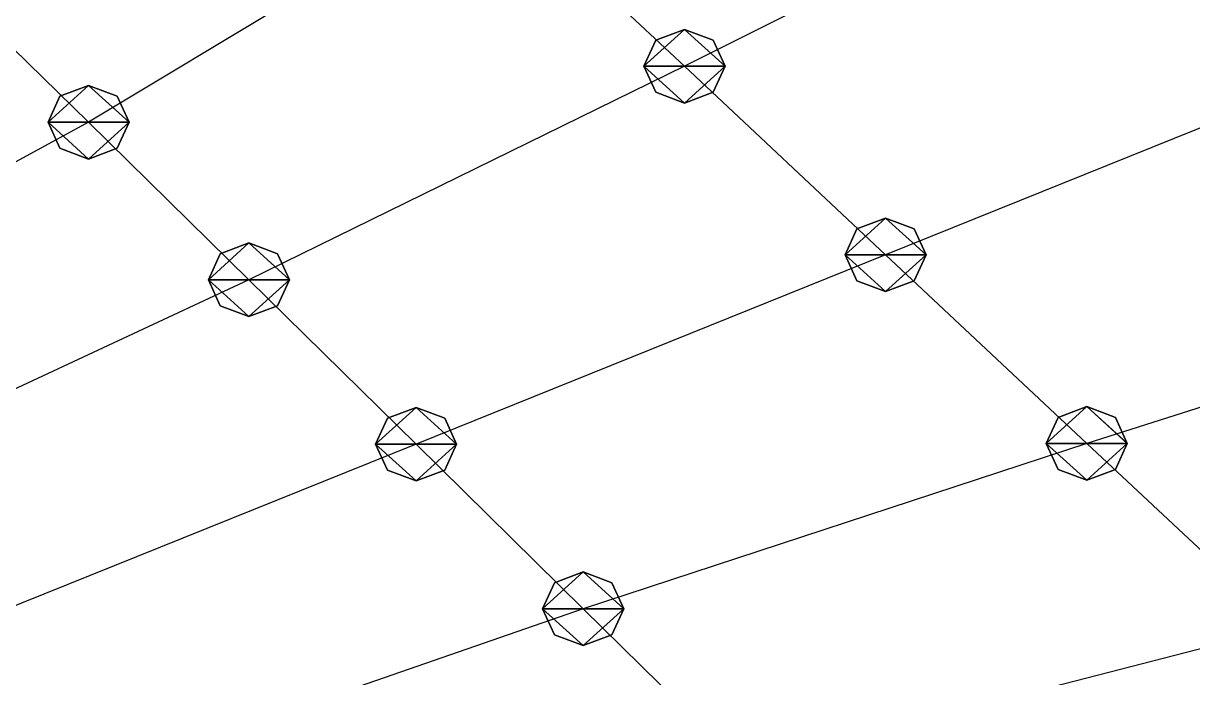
# Model space of a CAD drawing. Header units: metres. Extents: x -75 to 75, y -50 to 48.
# Drawn here: x 11.88 to 40.71, y 5.61 to 21.74 of the extents above; entities that cross this region are included whole.
import ezdxf

# ---------------------------------------------------------------- set-up
doc = ezdxf.new("R2010")
doc.units = ezdxf.units.M

msp = doc.modelspace()

# ---------------------------------------------------------------- linework, layer by layer
for p, q in [((38.818157, 26.048439, -191.13148), (28.184086, 20.682892, -194.63266)), ((23.32803, 25.224945, -195.6184), (13.492779, 19.30368, -198.75717)), ((28.184086, 20.682892, -194.63266), (23.32803, 25.224945, -195.6184)), ((13.492779, 19.30368, -198.75717), (9.911377, 22.799095, -199.3316)), ((28.184086, 21.589205, -195.05527), (27.476978, 21.323751, -194.93149)), ((28.184086, 21.589205, -195.05527), (27.476978, 21.323751, -194.93149)), ((28.184086, 21.589205, -195.05527), (27.476978, 21.323751, -194.93149)), ((28.184086, 21.589205, -195.05527), (27.476978, 21.323751, -194.93149)), ((28.891193, 21.323751, -194.93149), (28.184086, 21.589205, -195.05527)), ((28.891193, 21.323751, -194.93149), (28.184086, 21.589205, -195.05527)), ((28.891193, 21.323751, -194.93149), (28.184086, 21.589205, -195.05527)), ((28.891193, 21.323751, -194.93149), (28.184086, 21.589205, -195.05527)), ((27.476978, 21.323751, -194.93149), (27.184086, 20.682892, -194.63266)), ((27.476978, 21.323751, -194.93149), (27.184086, 20.682892, -194.63266)), ((27.476978, 21.323751, -194.93149), (27.184086, 20.682892, -194.63266)), ((27.476978, 21.323751, -194.93149), (27.184086, 20.682892, -194.63266)), ((29.184086, 20.682892, -194.63266), (28.891193, 21.323751, -194.93149)), ((29.184086, 20.682892, -194.63266), (28.891193, 21.323751, -194.93149)), ((29.184086, 20.682892, -194.63266), (28.891193, 21.323751, -194.93149)), ((29.184086, 20.682892, -194.63266), (28.891193, 21.323751, -194.93149)), ((28.184086, 20.682892, -194.63266), (17.446274, 15.423332, -198.14563)), ((27.184086, 20.682892, -194.63266), (27.476978, 20.042032, -194.33383)), ((27.184086, 20.682892, -194.63266), (27.476978, 20.042032, -194.33383)), ((27.184086, 20.682892, -194.63266), (27.476978, 20.042032, -194.33383)), ((27.184086, 20.682892, -194.63266), (27.476978, 20.042032, -194.33383)), ((33.143726, 16.035057, -193.63509), (28.184086, 20.682892, -194.63266)), ((28.891193, 20.042032, -194.33383), (29.184086, 20.682892, -194.63266)), ((28.891193, 20.042032, -194.33383), (29.184086, 20.682892, -194.63266)), ((28.891193, 20.042032, -194.33383), (29.184086, 20.682892, -194.63266)), ((28.891193, 20.042032, -194.33383), (29.184086, 20.682892, -194.63266)), ((44.721386, 20.702202, -189.74954), (33.143726, 16.035057, -193.63509)), ((13.492779, 20.209993, -199.17978), (12.785672, 19.94454, -199.056)), ((13.492779, 20.209993, -199.17978), (12.785672, 19.94454, -199.056)), ((13.492779, 20.209993, -199.17978), (12.785672, 19.94454, -199.056)), ((13.492779, 20.209993, -199.17978), (12.785672, 19.94454, -199.056)), ((14.199885, 19.94454, -199.056), (13.492779, 20.209993, -199.17978)), ((14.199885, 19.94454, -199.056), (13.492779, 20.209993, -199.17978)), ((14.199885, 19.94454, -199.056), (13.492779, 20.209993, -199.17978)), ((14.199885, 19.94454, -199.056), (13.492779, 20.209993, -199.17978)), ((12.785672, 19.94454, -199.056), (12.492779, 19.30368, -198.75717)), ((12.785672, 19.94454, -199.056), (12.492779, 19.30368, -198.75717)), ((12.785672, 19.94454, -199.056), (12.492779, 19.30368, -198.75717)), ((12.785672, 19.94454, -199.056), (12.492779, 19.30368, -198.75717)), ((14.492779, 19.30368, -198.75717), (14.199885, 19.94454, -199.056)), ((14.492779, 19.30368, -198.75717), (14.199885, 19.94454, -199.056)), ((14.492779, 19.30368, -198.75717), (14.199885, 19.94454, -199.056)), ((14.492779, 19.30368, -198.75717), (14.199885, 19.94454, -199.056)), ((27.476978, 20.042032, -194.33383), (28.184086, 19.776579, -194.21005)), ((27.476978, 20.042032, -194.33383), (28.184086, 19.776579, -194.21005)), ((27.476978, 20.042032, -194.33383), (28.184086, 19.776579, -194.21005)), ((27.476978, 20.042032, -194.33383), (28.184086, 19.776579, -194.21005)), ((28.184086, 19.776579, -194.21005), (28.891193, 20.042032, -194.33383)), ((28.184086, 19.776579, -194.21005), (28.891193, 20.042032, -194.33383)), ((28.184086, 19.776579, -194.21005), (28.891193, 20.042032, -194.33383)), ((28.184086, 19.776579, -194.21005), (28.891193, 20.042032, -194.33383)), ((13.492779, 19.30368, -198.75717), (3.285305, 13.767529, -201.9328)), ((12.492779, 19.30368, -198.75717), (12.785672, 18.66282, -198.45834)), ((12.492779, 19.30368, -198.75717), (12.785672, 18.66282, -198.45834)), ((12.492779, 19.30368, -198.75717), (12.785672, 18.66282, -198.45834)), ((12.492779, 19.30368, -198.75717), (12.785672, 18.66282, -198.45834)), ((17.446274, 15.423332, -198.14563), (13.492779, 19.30368, -198.75717)), ((14.199885, 18.66282, -198.45834), (14.492779, 19.30368, -198.75717)), ((14.199885, 18.66282, -198.45834), (14.492779, 19.30368, -198.75717)), ((14.199885, 18.66282, -198.45834), (14.492779, 19.30368, -198.75717)), ((14.199885, 18.66282, -198.45834), (14.492779, 19.30368, -198.75717)), ((12.785672, 18.66282, -198.45834), (13.492779, 18.397367, -198.33456)), ((12.785672, 18.66282, -198.45834), (13.492779, 18.397367, -198.33456)), ((12.785672, 18.66282, -198.45834), (13.492779, 18.397367, -198.33456)), ((12.785672, 18.66282, -198.45834), (13.492779, 18.397367, -198.33456)), ((13.492779, 18.397367, -198.33456), (14.199885, 18.66282, -198.45834)), ((13.492779, 18.397367, -198.33456), (14.199885, 18.66282, -198.45834)), ((13.492779, 18.397367, -198.33456), (14.199885, 18.66282, -198.45834)), ((13.492779, 18.397367, -198.33456), (14.199885, 18.66282, -198.45834)), ((33.143726, 16.94137, -194.0577), (32.43662, 16.675917, -193.93391)), ((33.143726, 16.94137, -194.0577), (32.43662, 16.675917, -193.93391)), ((33.143726, 16.94137, -194.0577), (32.43662, 16.675917, -193.93391)), ((33.143726, 16.94137, -194.0577), (32.43662, 16.675917, -193.93391)), ((33.850834, 16.675917, -193.93391), (33.143726, 16.94137, -194.0577)), ((33.850834, 16.675917, -193.93391), (33.143726, 16.94137, -194.0577)), ((33.850834, 16.675917, -193.93391), (33.143726, 16.94137, -194.0577)), ((33.850834, 16.675917, -193.93391), (33.143726, 16.94137, -194.0577)), ((32.43662, 16.675917, -193.93391), (32.143726, 16.035057, -193.63509)), ((32.43662, 16.675917, -193.93391), (32.143726, 16.035057, -193.63509)), ((32.43662, 16.675917, -193.93391), (32.143726, 16.035057, -193.63509)), ((32.43662, 16.675917, -193.93391), (32.143726, 16.035057, -193.63509)), ((34.143726, 16.035057, -193.63509), (33.850834, 16.675917, -193.93391)), ((34.143726, 16.035057, -193.63509), (33.850834, 16.675917, -193.93391)), ((34.143726, 16.035057, -193.63509), (33.850834, 16.675917, -193.93391)), ((34.143726, 16.035057, -193.63509), (33.850834, 16.675917, -193.93391)), ((17.446274, 16.329645, -198.56824), (16.739166, 16.064192, -198.44446)), ((17.446274, 16.329645, -198.56824), (16.739166, 16.064192, -198.44446)), ((17.446274, 16.329645, -198.56824), (16.739166, 16.064192, -198.44446)), ((17.446274, 16.329645, -198.56824), (16.739166, 16.064192, -198.44446)), ((18.153381, 16.064192, -198.44446), (17.446274, 16.329645, -198.56824)), ((18.153381, 16.064192, -198.44446), (17.446274, 16.329645, -198.56824)), ((18.153381, 16.064192, -198.44446), (17.446274, 16.329645, -198.56824)), ((18.153381, 16.064192, -198.44446), (17.446274, 16.329645, -198.56824)), ((16.739166, 16.064192, -198.44446), (16.446274, 15.423332, -198.14563)), ((16.739166, 16.064192, -198.44446), (16.446274, 15.423332, -198.14563)), ((16.739166, 16.064192, -198.44446), (16.446274, 15.423332, -198.14563)), ((16.739166, 16.064192, -198.44446), (16.446274, 15.423332, -198.14563)), ((18.446274, 15.423332, -198.14563), (18.153381, 16.064192, -198.44446)), ((18.446274, 15.423332, -198.14563), (18.153381, 16.064192, -198.44446)), ((18.446274, 15.423332, -198.14563), (18.153381, 16.064192, -198.44446)), ((18.446274, 15.423332, -198.14563), (18.153381, 16.064192, -198.44446)), ((33.143726, 16.035057, -193.63509), (21.565945, 11.368156, -197.52057)), ((32.143726, 16.035057, -193.63509), (32.43662, 15.394197, -193.33626)), ((32.143726, 16.035057, -193.63509), (32.43662, 15.394197, -193.33626)), ((32.143726, 16.035057, -193.63509), (32.43662, 15.394197, -193.33626)), ((32.143726, 16.035057, -193.63509), (32.43662, 15.394197, -193.33626)), ((38.103367, 11.387226, -192.63748), (33.143726, 16.035057, -193.63509)), ((33.850834, 15.394197, -193.33626), (34.143726, 16.035057, -193.63509)), ((33.850834, 15.394197, -193.33626), (34.143726, 16.035057, -193.63509)), ((33.850834, 15.394197, -193.33626), (34.143726, 16.035057, -193.63509)), ((33.850834, 15.394197, -193.33626), (34.143726, 16.035057, -193.63509)), ((17.446274, 15.423332, -198.14563), (6.5421333, 10.338825, -201.67181)), ((16.446274, 15.423332, -198.14563), (16.739166, 14.782473, -197.8468)), ((16.446274, 15.423332, -198.14563), (16.739166, 14.782473, -197.8468)), ((16.446274, 15.423332, -198.14563), (16.739166, 14.782473, -197.8468)), ((16.446274, 15.423332, -198.14563), (16.739166, 14.782473, -197.8468)), ((21.565945, 11.368156, -197.52057), (17.446274, 15.423332, -198.14563)), ((18.153381, 14.782473, -197.8468), (18.446274, 15.423332, -198.14563)), ((18.153381, 14.782473, -197.8468), (18.446274, 15.423332, -198.14563)), ((18.153381, 14.782473, -197.8468), (18.446274, 15.423332, -198.14563)), ((18.153381, 14.782473, -197.8468), (18.446274, 15.423332, -198.14563)), ((32.43662, 15.394197, -193.33626), (33.143726, 15.128744, -193.21248)), ((32.43662, 15.394197, -193.33626), (33.143726, 15.128744, -193.21248)), ((32.43662, 15.394197, -193.33626), (33.143726, 15.128744, -193.21248)), ((32.43662, 15.394197, -193.33626), (33.143726, 15.128744, -193.21248)), ((33.143726, 15.128744, -193.21248), (33.850834, 15.394197, -193.33626)), ((33.143726, 15.128744, -193.21248), (33.850834, 15.394197, -193.33626)), ((33.143726, 15.128744, -193.21248), (33.850834, 15.394197, -193.33626)), ((33.143726, 15.128744, -193.21248), (33.850834, 15.394197, -193.33626)), ((50.624607, 15.355965, -188.36761), (38.103367, 11.387226, -192.63748)), ((16.739166, 14.782473, -197.8468), (17.446274, 14.517019, -197.72302)), ((16.739166, 14.782473, -197.8468), (17.446274, 14.517019, -197.72302)), ((16.739166, 14.782473, -197.8468), (17.446274, 14.517019, -197.72302)), ((16.739166, 14.782473, -197.8468), (17.446274, 14.517019, -197.72302)), ((17.446274, 14.517019, -197.72302), (18.153381, 14.782473, -197.8468)), ((17.446274, 14.517019, -197.72302), (18.153381, 14.782473, -197.8468)), ((17.446274, 14.517019, -197.72302), (18.153381, 14.782473, -197.8468)), ((17.446274, 14.517019, -197.72302), (18.153381, 14.782473, -197.8468)), ((21.565945, 12.274469, -197.94318), (20.858837, 12.009016, -197.8194)), ((21.565945, 12.274469, -197.94318), (20.858837, 12.009016, -197.8194)), ((21.565945, 12.274469, -197.94318), (20.858837, 12.009016, -197.8194)), ((21.565945, 12.274469, -197.94318), (20.858837, 12.009016, -197.8194)), ((22.273052, 12.009016, -197.8194), (21.565945, 12.274469, -197.94318)), ((22.273052, 12.009016, -197.8194), (21.565945, 12.274469, -197.94318)), ((22.273052, 12.009016, -197.8194), (21.565945, 12.274469, -197.94318)), ((22.273052, 12.009016, -197.8194), (21.565945, 12.274469, -197.94318)), ((38.103367, 12.293539, -193.06009), (37.39626, 12.028086, -192.93631)), ((38.103367, 12.293539, -193.06009), (37.39626, 12.028086, -192.93631)), ((38.103367, 12.293539, -193.06009), (37.39626, 12.028086, -192.93631)), ((38.103367, 12.293539, -193.06009), (37.39626, 12.028086, -192.93631)), ((38.810474, 12.028086, -192.93631), (38.103367, 12.293539, -193.06009)), ((38.810474, 12.028086, -192.93631), (38.103367, 12.293539, -193.06009)), ((38.810474, 12.028086, -192.93631), (38.103367, 12.293539, -193.06009)), ((38.810474, 12.028086, -192.93631), (38.103367, 12.293539, -193.06009)), ((20.858837, 12.009016, -197.8194), (20.565945, 11.368156, -197.52057)), ((20.858837, 12.009016, -197.8194), (20.565945, 11.368156, -197.52057)), ((20.858837, 12.009016, -197.8194), (20.565945, 11.368156, -197.52057)), ((20.858837, 12.009016, -197.8194), (20.565945, 11.368156, -197.52057)), ((22.565945, 11.368156, -197.52057), (22.273052, 12.009016, -197.8194)), ((22.565945, 11.368156, -197.52057), (22.273052, 12.009016, -197.8194)), ((22.565945, 11.368156, -197.52057), (22.273052, 12.009016, -197.8194)), ((22.565945, 11.368156, -197.52057), (22.273052, 12.009016, -197.8194)), ((37.39626, 12.028086, -192.93631), (37.103367, 11.387226, -192.63748)), ((37.39626, 12.028086, -192.93631), (37.103367, 11.387226, -192.63748)), ((37.39626, 12.028086, -192.93631), (37.103367, 11.387226, -192.63748)), ((37.39626, 12.028086, -192.93631), (37.103367, 11.387226, -192.63748)), ((39.103367, 11.387226, -192.63748), (38.810474, 12.028086, -192.93631)), ((39.103367, 11.387226, -192.63748), (38.810474, 12.028086, -192.93631)), ((39.103367, 11.387226, -192.63748), (38.810474, 12.028086, -192.93631)), ((39.103367, 11.387226, -192.63748), (38.810474, 12.028086, -192.93631)), ((21.565945, 11.368156, -197.52057), (9.987995, 6.701477, -201.40582)), ((20.565945, 11.368156, -197.52057), (20.858837, 10.727297, -197.22174)), ((20.565945, 11.368156, -197.52057), (20.858837, 10.727297, -197.22174)), ((20.565945, 11.368156, -197.52057), (20.858837, 10.727297, -197.22174)), ((20.565945, 11.368156, -197.52057), (20.858837, 10.727297, -197.22174)), ((25.685604, 7.312996, -196.89554), (21.565945, 11.368156, -197.52057)), ((22.273052, 10.727297, -197.22174), (22.565945, 11.368156, -197.52057)), ((22.273052, 10.727297, -197.22174), (22.565945, 11.368156, -197.52057)), ((22.273052, 10.727297, -197.22174), (22.565945, 11.368156, -197.52057)), ((22.273052, 10.727297, -197.22174), (22.565945, 11.368156, -197.52057)), ((38.103367, 11.387226, -192.63748), (25.685604, 7.312996, -196.89554)), ((37.103367, 11.387226, -192.63748), (37.39626, 10.7463665, -192.33865)), ((37.103367, 11.387226, -192.63748), (37.39626, 10.7463665, -192.33865)), ((37.103367, 11.387226, -192.63748), (37.39626, 10.7463665, -192.33865)), ((37.103367, 11.387226, -192.63748), (37.39626, 10.7463665, -192.33865)), ((42.959377, 6.8451576, -191.65167), (38.103367, 11.387226, -192.63748)), ((38.810474, 10.7463665, -192.33865), (39.103367, 11.387226, -192.63748)), ((38.810474, 10.7463665, -192.33865), (39.103367, 11.387226, -192.63748)), ((38.810474, 10.7463665, -192.33865), (39.103367, 11.387226, -192.63748)), ((38.810474, 10.7463665, -192.33865), (39.103367, 11.387226, -192.63748)), ((20.858837, 10.727297, -197.22174), (21.565945, 10.4618435, -197.09796)), ((20.858837, 10.727297, -197.22174), (21.565945, 10.4618435, -197.09796)), ((20.858837, 10.727297, -197.22174), (21.565945, 10.4618435, -197.09796)), ((20.858837, 10.727297, -197.22174), (21.565945, 10.4618435, -197.09796)), ((21.565945, 10.4618435, -197.09796), (22.273052, 10.727297, -197.22174)), ((21.565945, 10.4618435, -197.09796), (22.273052, 10.727297, -197.22174)), ((21.565945, 10.4618435, -197.09796), (22.273052, 10.727297, -197.22174)), ((21.565945, 10.4618435, -197.09796), (22.273052, 10.727297, -197.22174)), ((37.39626, 10.7463665, -192.33865), (38.103367, 10.480913, -192.21487)), ((37.39626, 10.7463665, -192.33865), (38.103367, 10.480913, -192.21487)), ((37.39626, 10.7463665, -192.33865), (38.103367, 10.480913, -192.21487)), ((37.39626, 10.7463665, -192.33865), (38.103367, 10.480913, -192.21487)), ((38.103367, 10.480913, -192.21487), (38.810474, 10.7463665, -192.33865)), ((38.103367, 10.480913, -192.21487), (38.810474, 10.7463665, -192.33865)), ((38.103367, 10.480913, -192.21487), (38.810474, 10.7463665, -192.33865)), ((38.103367, 10.480913, -192.21487), (38.810474, 10.7463665, -192.33865)), ((25.685604, 8.219309, -197.31815), (24.978497, 7.9538555, -197.19437)), ((25.685604, 8.219309, -197.31815), (24.978497, 7.9538555, -197.19437)), ((25.685604, 8.219309, -197.31815), (24.978497, 7.9538555, -197.19437)), ((25.685604, 8.219309, -197.31815), (24.978497, 7.9538555, -197.19437)), ((26.392712, 7.9538555, -197.19437), (25.685604, 8.219309, -197.31815)), ((26.392712, 7.9538555, -197.19437), (25.685604, 8.219309, -197.31815)), ((26.392712, 7.9538555, -197.19437), (25.685604, 8.219309, -197.31815)), ((26.392712, 7.9538555, -197.19437), (25.685604, 8.219309, -197.31815)), ((24.978497, 7.9538555, -197.19437), (24.685604, 7.312996, -196.89554)), ((24.978497, 7.9538555, -197.19437), (24.685604, 7.312996, -196.89554)), ((24.978497, 7.9538555, -197.19437), (24.685604, 7.312996, -196.89554)), ((24.978497, 7.9538555, -197.19437), (24.685604, 7.312996, -196.89554)), ((26.685604, 7.312996, -196.89554), (26.392712, 7.9538555, -197.19437)), ((26.685604, 7.312996, -196.89554), (26.392712, 7.9538555, -197.19437)), ((26.685604, 7.312996, -196.89554), (26.392712, 7.9538555, -197.19437)), ((26.685604, 7.312996, -196.89554), (26.392712, 7.9538555, -197.19437)), ((25.685604, 7.312996, -196.89554), (13.4338875, 3.0641632, -201.13991)), ((24.685604, 7.312996, -196.89554), (24.978497, 6.6721363, -196.59671)), ((24.685604, 7.312996, -196.89554), (24.978497, 6.6721363, -196.59671)), ((24.685604, 7.312996, -196.89554), (24.978497, 6.6721363, -196.59671)), ((24.685604, 7.312996, -196.89554), (24.978497, 6.6721363, -196.59671)), ((29.639103, 3.4326744, -196.28397), (25.685604, 7.312996, -196.89554)), ((26.392712, 6.6721363, -196.59671), (26.685604, 7.312996, -196.89554)), ((26.392712, 6.6721363, -196.59671), (26.685604, 7.312996, -196.89554)), ((26.392712, 6.6721363, -196.59671), (26.685604, 7.312996, -196.89554)), ((26.392712, 6.6721363, -196.59671), (26.685604, 7.312996, -196.89554)), ((24.978497, 6.6721363, -196.59671), (25.685604, 6.4066834, -196.47293)), ((24.978497, 6.6721363, -196.59671), (25.685604, 6.4066834, -196.47293)), ((24.978497, 6.6721363, -196.59671), (25.685604, 6.4066834, -196.47293)), ((24.978497, 6.6721363, -196.59671), (25.685604, 6.4066834, -196.47293)), ((25.685604, 6.4066834, -196.47293), (26.392712, 6.6721363, -196.59671)), ((25.685604, 6.4066834, -196.47293), (26.392712, 6.6721363, -196.59671)), ((25.685604, 6.4066834, -196.47293), (26.392712, 6.6721363, -196.59671)), ((25.685604, 6.4066834, -196.47293), (26.392712, 6.6721363, -196.59671)), ((42.959377, 6.8451576, -191.65167), (29.639103, 3.4326744, -196.28397))]:
    msp.add_line(p, q)
for points in [[(27.184086, 20.682892, -194.63266), (27.476978, 21.323751, -194.93149), (28.184086, 21.589205, -195.05527), (28.184185, 21.589304, -195.05516)], [(27.184086, 20.682892, -194.63266), (27.476978, 21.323751, -194.93149), (28.184086, 21.589205, -195.05527), (28.184185, 21.589304, -195.05516)], [(27.184086, 20.682892, -194.63266), (27.476978, 21.323751, -194.93149), (28.184086, 21.589205, -195.05527), (28.184185, 21.589304, -195.05516)], [(27.184086, 20.682892, -194.63266), (27.476978, 21.323751, -194.93149), (28.184086, 21.589205, -195.05527), (28.184185, 21.589304, -195.05516)], [(27.184086, 20.682892, -194.63266), (28.184086, 21.589205, -195.05527), (29.184086, 20.682892, -194.63266), (29.184185, 20.682991, -194.63255)], [(27.184086, 20.682892, -194.63266), (28.184086, 21.589205, -195.05527), (29.184086, 20.682892, -194.63266), (29.184185, 20.682991, -194.63255)], [(27.184086, 20.682892, -194.63266), (28.184086, 21.589205, -195.05527), (29.184086, 20.682892, -194.63266), (29.184185, 20.682991, -194.63255)], [(27.184086, 20.682892, -194.63266), (28.184086, 21.589205, -195.05527), (29.184086, 20.682892, -194.63266), (29.184185, 20.682991, -194.63255)], [(28.184086, 21.589205, -195.05527), (28.891193, 21.323751, -194.93149), (29.184086, 20.682892, -194.63266), (29.184185, 20.682991, -194.63255)], [(28.184086, 21.589205, -195.05527), (28.891193, 21.323751, -194.93149), (29.184086, 20.682892, -194.63266), (29.184185, 20.682991, -194.63255)], [(28.184086, 21.589205, -195.05527), (28.891193, 21.323751, -194.93149), (29.184086, 20.682892, -194.63266), (29.184185, 20.682991, -194.63255)], [(28.184086, 21.589205, -195.05527), (28.891193, 21.323751, -194.93149), (29.184086, 20.682892, -194.63266), (29.184185, 20.682991, -194.63255)], [(28.184086, 19.776579, -194.21005), (27.476978, 20.042032, -194.33383), (27.184086, 20.682892, -194.63266), (27.184185, 20.682991, -194.63255)], [(29.184086, 20.682892, -194.63266), (28.184086, 19.776579, -194.21005), (27.184086, 20.682892, -194.63266), (27.184185, 20.682991, -194.63255)], [(28.184086, 19.776579, -194.21005), (27.476978, 20.042032, -194.33383), (27.184086, 20.682892, -194.63266), (27.184185, 20.682991, -194.63255)], [(29.184086, 20.682892, -194.63266), (28.184086, 19.776579, -194.21005), (27.184086, 20.682892, -194.63266), (27.184185, 20.682991, -194.63255)], [(28.184086, 19.776579, -194.21005), (27.476978, 20.042032, -194.33383), (27.184086, 20.682892, -194.63266), (27.184185, 20.682991, -194.63255)], [(29.184086, 20.682892, -194.63266), (28.184086, 19.776579, -194.21005), (27.184086, 20.682892, -194.63266), (27.184185, 20.682991, -194.63255)], [(28.184086, 19.776579, -194.21005), (27.476978, 20.042032, -194.33383), (27.184086, 20.682892, -194.63266), (27.184185, 20.682991, -194.63255)], [(29.184086, 20.682892, -194.63266), (28.184086, 19.776579, -194.21005), (27.184086, 20.682892, -194.63266), (27.184185, 20.682991, -194.63255)], [(29.184086, 20.682892, -194.63266), (28.891193, 20.042032, -194.33383), (28.184086, 19.776579, -194.21005), (28.184185, 19.776678, -194.20995)], [(29.184086, 20.682892, -194.63266), (28.891193, 20.042032, -194.33383), (28.184086, 19.776579, -194.21005), (28.184185, 19.776678, -194.20995)], [(29.184086, 20.682892, -194.63266), (28.891193, 20.042032, -194.33383), (28.184086, 19.776579, -194.21005), (28.184185, 19.776678, -194.20995)], [(29.184086, 20.682892, -194.63266), (28.891193, 20.042032, -194.33383), (28.184086, 19.776579, -194.21005), (28.184185, 19.776678, -194.20995)], [(12.492779, 19.30368, -198.75717), (12.785672, 19.94454, -199.056), (13.492779, 20.209993, -199.17978), (13.492879, 20.210093, -199.17967)], [(12.492779, 19.30368, -198.75717), (12.785672, 19.94454, -199.056), (13.492779, 20.209993, -199.17978), (13.492879, 20.210093, -199.17967)], [(12.492779, 19.30368, -198.75717), (12.785672, 19.94454, -199.056), (13.492779, 20.209993, -199.17978), (13.492879, 20.210093, -199.17967)], [(12.492779, 19.30368, -198.75717), (12.785672, 19.94454, -199.056), (13.492779, 20.209993, -199.17978), (13.492879, 20.210093, -199.17967)], [(12.492779, 19.30368, -198.75717), (13.492779, 20.209993, -199.17978), (14.492779, 19.30368, -198.75717), (14.492879, 19.30378, -198.75706)], [(12.492779, 19.30368, -198.75717), (13.492779, 20.209993, -199.17978), (14.492779, 19.30368, -198.75717), (14.492879, 19.30378, -198.75706)], [(12.492779, 19.30368, -198.75717), (13.492779, 20.209993, -199.17978), (14.492779, 19.30368, -198.75717), (14.492879, 19.30378, -198.75706)], [(12.492779, 19.30368, -198.75717), (13.492779, 20.209993, -199.17978), (14.492779, 19.30368, -198.75717), (14.492879, 19.30378, -198.75706)], [(13.492779, 20.209993, -199.17978), (14.199885, 19.94454, -199.056), (14.492779, 19.30368, -198.75717), (14.492879, 19.30378, -198.75706)], [(13.492779, 20.209993, -199.17978), (14.199885, 19.94454, -199.056), (14.492779, 19.30368, -198.75717), (14.492879, 19.30378, -198.75706)], [(13.492779, 20.209993, -199.17978), (14.199885, 19.94454, -199.056), (14.492779, 19.30368, -198.75717), (14.492879, 19.30378, -198.75706)], [(13.492779, 20.209993, -199.17978), (14.199885, 19.94454, -199.056), (14.492779, 19.30368, -198.75717), (14.492879, 19.30378, -198.75706)], [(13.492779, 18.397367, -198.33456), (12.785672, 18.66282, -198.45834), (12.492779, 19.30368, -198.75717), (12.492879, 19.30378, -198.75706)], [(14.492779, 19.30368, -198.75717), (13.492779, 18.397367, -198.33456), (12.492779, 19.30368, -198.75717), (12.492879, 19.30378, -198.75706)], [(13.492779, 18.397367, -198.33456), (12.785672, 18.66282, -198.45834), (12.492779, 19.30368, -198.75717), (12.492879, 19.30378, -198.75706)], [(14.492779, 19.30368, -198.75717), (13.492779, 18.397367, -198.33456), (12.492779, 19.30368, -198.75717), (12.492879, 19.30378, -198.75706)], [(13.492779, 18.397367, -198.33456), (12.785672, 18.66282, -198.45834), (12.492779, 19.30368, -198.75717), (12.492879, 19.30378, -198.75706)], [(14.492779, 19.30368, -198.75717), (13.492779, 18.397367, -198.33456), (12.492779, 19.30368, -198.75717), (12.492879, 19.30378, -198.75706)], [(13.492779, 18.397367, -198.33456), (12.785672, 18.66282, -198.45834), (12.492779, 19.30368, -198.75717), (12.492879, 19.30378, -198.75706)], [(14.492779, 19.30368, -198.75717), (13.492779, 18.397367, -198.33456), (12.492779, 19.30368, -198.75717), (12.492879, 19.30378, -198.75706)], [(14.492779, 19.30368, -198.75717), (14.199885, 18.66282, -198.45834), (13.492779, 18.397367, -198.33456), (13.492879, 18.397467, -198.33446)], [(14.492779, 19.30368, -198.75717), (14.199885, 18.66282, -198.45834), (13.492779, 18.397367, -198.33456), (13.492879, 18.397467, -198.33446)], [(14.492779, 19.30368, -198.75717), (14.199885, 18.66282, -198.45834), (13.492779, 18.397367, -198.33456), (13.492879, 18.397467, -198.33446)], [(14.492779, 19.30368, -198.75717), (14.199885, 18.66282, -198.45834), (13.492779, 18.397367, -198.33456), (13.492879, 18.397467, -198.33446)], [(32.143726, 16.035057, -193.63509), (32.43662, 16.675917, -193.93391), (33.143726, 16.94137, -194.0577), (33.143826, 16.94147, -194.05759)], [(32.143726, 16.035057, -193.63509), (32.43662, 16.675917, -193.93391), (33.143726, 16.94137, -194.0577), (33.143826, 16.94147, -194.05759)], [(32.143726, 16.035057, -193.63509), (32.43662, 16.675917, -193.93391), (33.143726, 16.94137, -194.0577), (33.143826, 16.94147, -194.05759)], [(32.143726, 16.035057, -193.63509), (32.43662, 16.675917, -193.93391), (33.143726, 16.94137, -194.0577), (33.143826, 16.94147, -194.05759)], [(32.143726, 16.035057, -193.63509), (33.143726, 16.94137, -194.0577), (34.143726, 16.035057, -193.63509), (34.143826, 16.035156, -193.63498)], [(32.143726, 16.035057, -193.63509), (33.143726, 16.94137, -194.0577), (34.143726, 16.035057, -193.63509), (34.143826, 16.035156, -193.63498)], [(32.143726, 16.035057, -193.63509), (33.143726, 16.94137, -194.0577), (34.143726, 16.035057, -193.63509), (34.143826, 16.035156, -193.63498)], [(32.143726, 16.035057, -193.63509), (33.143726, 16.94137, -194.0577), (34.143726, 16.035057, -193.63509), (34.143826, 16.035156, -193.63498)], [(33.143726, 16.94137, -194.0577), (33.850834, 16.675917, -193.93391), (34.143726, 16.035057, -193.63509), (34.143826, 16.035156, -193.63498)], [(33.143726, 16.94137, -194.0577), (33.850834, 16.675917, -193.93391), (34.143726, 16.035057, -193.63509), (34.143826, 16.035156, -193.63498)], [(33.143726, 16.94137, -194.0577), (33.850834, 16.675917, -193.93391), (34.143726, 16.035057, -193.63509), (34.143826, 16.035156, -193.63498)], [(33.143726, 16.94137, -194.0577), (33.850834, 16.675917, -193.93391), (34.143726, 16.035057, -193.63509), (34.143826, 16.035156, -193.63498)], [(16.446274, 15.423332, -198.14563), (16.739166, 16.064192, -198.44446), (17.446274, 16.329645, -198.56824), (17.446373, 16.329744, -198.56813)], [(16.446274, 15.423332, -198.14563), (16.739166, 16.064192, -198.44446), (17.446274, 16.329645, -198.56824), (17.446373, 16.329744, -198.56813)], [(16.446274, 15.423332, -198.14563), (16.739166, 16.064192, -198.44446), (17.446274, 16.329645, -198.56824), (17.446373, 16.329744, -198.56813)], [(16.446274, 15.423332, -198.14563), (16.739166, 16.064192, -198.44446), (17.446274, 16.329645, -198.56824), (17.446373, 16.329744, -198.56813)], [(16.446274, 15.423332, -198.14563), (17.446274, 16.329645, -198.56824), (18.446274, 15.423332, -198.14563), (18.446373, 15.423432, -198.14552)], [(16.446274, 15.423332, -198.14563), (17.446274, 16.329645, -198.56824), (18.446274, 15.423332, -198.14563), (18.446373, 15.423432, -198.14552)], [(16.446274, 15.423332, -198.14563), (17.446274, 16.329645, -198.56824), (18.446274, 15.423332, -198.14563), (18.446373, 15.423432, -198.14552)], [(16.446274, 15.423332, -198.14563), (17.446274, 16.329645, -198.56824), (18.446274, 15.423332, -198.14563), (18.446373, 15.423432, -198.14552)], [(17.446274, 16.329645, -198.56824), (18.153381, 16.064192, -198.44446), (18.446274, 15.423332, -198.14563), (18.446373, 15.423432, -198.14552)], [(17.446274, 16.329645, -198.56824), (18.153381, 16.064192, -198.44446), (18.446274, 15.423332, -198.14563), (18.446373, 15.423432, -198.14552)], [(17.446274, 16.329645, -198.56824), (18.153381, 16.064192, -198.44446), (18.446274, 15.423332, -198.14563), (18.446373, 15.423432, -198.14552)], [(17.446274, 16.329645, -198.56824), (18.153381, 16.064192, -198.44446), (18.446274, 15.423332, -198.14563), (18.446373, 15.423432, -198.14552)], [(33.143726, 15.128744, -193.21248), (32.43662, 15.394197, -193.33626), (32.143726, 16.035057, -193.63509), (32.143826, 16.035156, -193.63498)], [(34.143726, 16.035057, -193.63509), (33.143726, 15.128744, -193.21248), (32.143726, 16.035057, -193.63509), (32.143826, 16.035156, -193.63498)], [(33.143726, 15.128744, -193.21248), (32.43662, 15.394197, -193.33626), (32.143726, 16.035057, -193.63509), (32.143826, 16.035156, -193.63498)], [(34.143726, 16.035057, -193.63509), (33.143726, 15.128744, -193.21248), (32.143726, 16.035057, -193.63509), (32.143826, 16.035156, -193.63498)], [(33.143726, 15.128744, -193.21248), (32.43662, 15.394197, -193.33626), (32.143726, 16.035057, -193.63509), (32.143826, 16.035156, -193.63498)], [(34.143726, 16.035057, -193.63509), (33.143726, 15.128744, -193.21248), (32.143726, 16.035057, -193.63509), (32.143826, 16.035156, -193.63498)], [(33.143726, 15.128744, -193.21248), (32.43662, 15.394197, -193.33626), (32.143726, 16.035057, -193.63509), (32.143826, 16.035156, -193.63498)], [(34.143726, 16.035057, -193.63509), (33.143726, 15.128744, -193.21248), (32.143726, 16.035057, -193.63509), (32.143826, 16.035156, -193.63498)], [(34.143726, 16.035057, -193.63509), (33.850834, 15.394197, -193.33626), (33.143726, 15.128744, -193.21248), (33.143826, 15.128844, -193.21237)], [(34.143726, 16.035057, -193.63509), (33.850834, 15.394197, -193.33626), (33.143726, 15.128744, -193.21248), (33.143826, 15.128844, -193.21237)], [(34.143726, 16.035057, -193.63509), (33.850834, 15.394197, -193.33626), (33.143726, 15.128744, -193.21248), (33.143826, 15.128844, -193.21237)], [(34.143726, 16.035057, -193.63509), (33.850834, 15.394197, -193.33626), (33.143726, 15.128744, -193.21248), (33.143826, 15.128844, -193.21237)], [(17.446274, 14.517019, -197.72302), (16.739166, 14.782473, -197.8468), (16.446274, 15.423332, -198.14563), (16.446373, 15.423432, -198.14552)], [(18.446274, 15.423332, -198.14563), (17.446274, 14.517019, -197.72302), (16.446274, 15.423332, -198.14563), (16.446373, 15.423432, -198.14552)], [(17.446274, 14.517019, -197.72302), (16.739166, 14.782473, -197.8468), (16.446274, 15.423332, -198.14563), (16.446373, 15.423432, -198.14552)], [(18.446274, 15.423332, -198.14563), (17.446274, 14.517019, -197.72302), (16.446274, 15.423332, -198.14563), (16.446373, 15.423432, -198.14552)], [(17.446274, 14.517019, -197.72302), (16.739166, 14.782473, -197.8468), (16.446274, 15.423332, -198.14563), (16.446373, 15.423432, -198.14552)], [(18.446274, 15.423332, -198.14563), (17.446274, 14.517019, -197.72302), (16.446274, 15.423332, -198.14563), (16.446373, 15.423432, -198.14552)], [(17.446274, 14.517019, -197.72302), (16.739166, 14.782473, -197.8468), (16.446274, 15.423332, -198.14563), (16.446373, 15.423432, -198.14552)], [(18.446274, 15.423332, -198.14563), (17.446274, 14.517019, -197.72302), (16.446274, 15.423332, -198.14563), (16.446373, 15.423432, -198.14552)], [(18.446274, 15.423332, -198.14563), (18.153381, 14.782473, -197.8468), (17.446274, 14.517019, -197.72302), (17.446373, 14.517119, -197.72292)], [(18.446274, 15.423332, -198.14563), (18.153381, 14.782473, -197.8468), (17.446274, 14.517019, -197.72302), (17.446373, 14.517119, -197.72292)], [(18.446274, 15.423332, -198.14563), (18.153381, 14.782473, -197.8468), (17.446274, 14.517019, -197.72302), (17.446373, 14.517119, -197.72292)], [(18.446274, 15.423332, -198.14563), (18.153381, 14.782473, -197.8468), (17.446274, 14.517019, -197.72302), (17.446373, 14.517119, -197.72292)], [(20.565945, 11.368156, -197.52057), (20.858837, 12.009016, -197.8194), (21.565945, 12.274469, -197.94318), (21.566044, 12.2745695, -197.94307)], [(20.565945, 11.368156, -197.52057), (20.858837, 12.009016, -197.8194), (21.565945, 12.274469, -197.94318), (21.566044, 12.2745695, -197.94307)], [(20.565945, 11.368156, -197.52057), (20.858837, 12.009016, -197.8194), (21.565945, 12.274469, -197.94318), (21.566044, 12.2745695, -197.94307)], [(20.565945, 11.368156, -197.52057), (20.858837, 12.009016, -197.8194), (21.565945, 12.274469, -197.94318), (21.566044, 12.2745695, -197.94307)], [(20.565945, 11.368156, -197.52057), (21.565945, 12.274469, -197.94318), (22.565945, 11.368156, -197.52057), (22.566044, 11.368257, -197.52046)], [(20.565945, 11.368156, -197.52057), (21.565945, 12.274469, -197.94318), (22.565945, 11.368156, -197.52057), (22.566044, 11.368257, -197.52046)], [(20.565945, 11.368156, -197.52057), (21.565945, 12.274469, -197.94318), (22.565945, 11.368156, -197.52057), (22.566044, 11.368257, -197.52046)], [(20.565945, 11.368156, -197.52057), (21.565945, 12.274469, -197.94318), (22.565945, 11.368156, -197.52057), (22.566044, 11.368257, -197.52046)], [(21.565945, 12.274469, -197.94318), (22.273052, 12.009016, -197.8194), (22.565945, 11.368156, -197.52057), (22.566044, 11.368257, -197.52046)], [(21.565945, 12.274469, -197.94318), (22.273052, 12.009016, -197.8194), (22.565945, 11.368156, -197.52057), (22.566044, 11.368257, -197.52046)], [(21.565945, 12.274469, -197.94318), (22.273052, 12.009016, -197.8194), (22.565945, 11.368156, -197.52057), (22.566044, 11.368257, -197.52046)], [(21.565945, 12.274469, -197.94318), (22.273052, 12.009016, -197.8194), (22.565945, 11.368156, -197.52057), (22.566044, 11.368257, -197.52046)], [(37.103367, 11.387226, -192.63748), (37.39626, 12.028086, -192.93631), (38.103367, 12.293539, -193.06009), (38.103466, 12.293639, -193.05998)], [(37.103367, 11.387226, -192.63748), (37.39626, 12.028086, -192.93631), (38.103367, 12.293539, -193.06009), (38.103466, 12.293639, -193.05998)], [(37.103367, 11.387226, -192.63748), (37.39626, 12.028086, -192.93631), (38.103367, 12.293539, -193.06009), (38.103466, 12.293639, -193.05998)], [(37.103367, 11.387226, -192.63748), (37.39626, 12.028086, -192.93631), (38.103367, 12.293539, -193.06009), (38.103466, 12.293639, -193.05998)], [(37.103367, 11.387226, -192.63748), (38.103367, 12.293539, -193.06009), (39.103367, 11.387226, -192.63748), (39.103466, 11.387326, -192.63737)], [(37.103367, 11.387226, -192.63748), (38.103367, 12.293539, -193.06009), (39.103367, 11.387226, -192.63748), (39.103466, 11.387326, -192.63737)], [(37.103367, 11.387226, -192.63748), (38.103367, 12.293539, -193.06009), (39.103367, 11.387226, -192.63748), (39.103466, 11.387326, -192.63737)], [(37.103367, 11.387226, -192.63748), (38.103367, 12.293539, -193.06009), (39.103367, 11.387226, -192.63748), (39.103466, 11.387326, -192.63737)], [(38.103367, 12.293539, -193.06009), (38.810474, 12.028086, -192.93631), (39.103367, 11.387226, -192.63748), (39.103466, 11.387326, -192.63737)], [(38.103367, 12.293539, -193.06009), (38.810474, 12.028086, -192.93631), (39.103367, 11.387226, -192.63748), (39.103466, 11.387326, -192.63737)], [(38.103367, 12.293539, -193.06009), (38.810474, 12.028086, -192.93631), (39.103367, 11.387226, -192.63748), (39.103466, 11.387326, -192.63737)], [(38.103367, 12.293539, -193.06009), (38.810474, 12.028086, -192.93631), (39.103367, 11.387226, -192.63748), (39.103466, 11.387326, -192.63737)], [(21.565945, 10.4618435, -197.09796), (20.858837, 10.727297, -197.22174), (20.565945, 11.368156, -197.52057), (20.566044, 11.368257, -197.52046)], [(22.565945, 11.368156, -197.52057), (21.565945, 10.4618435, -197.09796), (20.565945, 11.368156, -197.52057), (20.566044, 11.368257, -197.52046)], [(21.565945, 10.4618435, -197.09796), (20.858837, 10.727297, -197.22174), (20.565945, 11.368156, -197.52057), (20.566044, 11.368257, -197.52046)], [(22.565945, 11.368156, -197.52057), (21.565945, 10.4618435, -197.09796), (20.565945, 11.368156, -197.52057), (20.566044, 11.368257, -197.52046)], [(21.565945, 10.4618435, -197.09796), (20.858837, 10.727297, -197.22174), (20.565945, 11.368156, -197.52057), (20.566044, 11.368257, -197.52046)], [(22.565945, 11.368156, -197.52057), (21.565945, 10.4618435, -197.09796), (20.565945, 11.368156, -197.52057), (20.566044, 11.368257, -197.52046)], [(21.565945, 10.4618435, -197.09796), (20.858837, 10.727297, -197.22174), (20.565945, 11.368156, -197.52057), (20.566044, 11.368257, -197.52046)], [(22.565945, 11.368156, -197.52057), (21.565945, 10.4618435, -197.09796), (20.565945, 11.368156, -197.52057), (20.566044, 11.368257, -197.52046)], [(22.565945, 11.368156, -197.52057), (22.273052, 10.727297, -197.22174), (21.565945, 10.4618435, -197.09796), (21.566044, 10.461944, -197.09785)], [(22.565945, 11.368156, -197.52057), (22.273052, 10.727297, -197.22174), (21.565945, 10.4618435, -197.09796), (21.566044, 10.461944, -197.09785)], [(22.565945, 11.368156, -197.52057), (22.273052, 10.727297, -197.22174), (21.565945, 10.4618435, -197.09796), (21.566044, 10.461944, -197.09785)], [(22.565945, 11.368156, -197.52057), (22.273052, 10.727297, -197.22174), (21.565945, 10.4618435, -197.09796), (21.566044, 10.461944, -197.09785)], [(38.103367, 10.480913, -192.21487), (37.39626, 10.7463665, -192.33865), (37.103367, 11.387226, -192.63748), (37.103466, 11.387326, -192.63737)], [(39.103367, 11.387226, -192.63748), (38.103367, 10.480913, -192.21487), (37.103367, 11.387226, -192.63748), (37.103466, 11.387326, -192.63737)], [(38.103367, 10.480913, -192.21487), (37.39626, 10.7463665, -192.33865), (37.103367, 11.387226, -192.63748), (37.103466, 11.387326, -192.63737)], [(39.103367, 11.387226, -192.63748), (38.103367, 10.480913, -192.21487), (37.103367, 11.387226, -192.63748), (37.103466, 11.387326, -192.63737)], [(38.103367, 10.480913, -192.21487), (37.39626, 10.7463665, -192.33865), (37.103367, 11.387226, -192.63748), (37.103466, 11.387326, -192.63737)], [(39.103367, 11.387226, -192.63748), (38.103367, 10.480913, -192.21487), (37.103367, 11.387226, -192.63748), (37.103466, 11.387326, -192.63737)], [(38.103367, 10.480913, -192.21487), (37.39626, 10.7463665, -192.33865), (37.103367, 11.387226, -192.63748), (37.103466, 11.387326, -192.63737)], [(39.103367, 11.387226, -192.63748), (38.103367, 10.480913, -192.21487), (37.103367, 11.387226, -192.63748), (37.103466, 11.387326, -192.63737)], [(39.103367, 11.387226, -192.63748), (38.810474, 10.7463665, -192.33865), (38.103367, 10.480913, -192.21487), (38.103466, 10.481013, -192.21477)], [(39.103367, 11.387226, -192.63748), (38.810474, 10.7463665, -192.33865), (38.103367, 10.480913, -192.21487), (38.103466, 10.481013, -192.21477)], [(39.103367, 11.387226, -192.63748), (38.810474, 10.7463665, -192.33865), (38.103367, 10.480913, -192.21487), (38.103466, 10.481013, -192.21477)], [(39.103367, 11.387226, -192.63748), (38.810474, 10.7463665, -192.33865), (38.103367, 10.480913, -192.21487), (38.103466, 10.481013, -192.21477)], [(24.685604, 7.312996, -196.89554), (24.978497, 7.9538555, -197.19437), (25.685604, 8.219309, -197.31815), (25.685703, 8.219409, -197.31804)], [(24.685604, 7.312996, -196.89554), (24.978497, 7.9538555, -197.19437), (25.685604, 8.219309, -197.31815), (25.685703, 8.219409, -197.31804)], [(24.685604, 7.312996, -196.89554), (24.978497, 7.9538555, -197.19437), (25.685604, 8.219309, -197.31815), (25.685703, 8.219409, -197.31804)], [(24.685604, 7.312996, -196.89554), (24.978497, 7.9538555, -197.19437), (25.685604, 8.219309, -197.31815), (25.685703, 8.219409, -197.31804)], [(24.685604, 7.312996, -196.89554), (25.685604, 8.219309, -197.31815), (26.685604, 7.312996, -196.89554), (26.685703, 7.313096, -196.89543)], [(24.685604, 7.312996, -196.89554), (25.685604, 8.219309, -197.31815), (26.685604, 7.312996, -196.89554), (26.685703, 7.313096, -196.89543)], [(24.685604, 7.312996, -196.89554), (25.685604, 8.219309, -197.31815), (26.685604, 7.312996, -196.89554), (26.685703, 7.313096, -196.89543)], [(24.685604, 7.312996, -196.89554), (25.685604, 8.219309, -197.31815), (26.685604, 7.312996, -196.89554), (26.685703, 7.313096, -196.89543)], [(25.685604, 8.219309, -197.31815), (26.392712, 7.9538555, -197.19437), (26.685604, 7.312996, -196.89554), (26.685703, 7.313096, -196.89543)], [(25.685604, 8.219309, -197.31815), (26.392712, 7.9538555, -197.19437), (26.685604, 7.312996, -196.89554), (26.685703, 7.313096, -196.89543)], [(25.685604, 8.219309, -197.31815), (26.392712, 7.9538555, -197.19437), (26.685604, 7.312996, -196.89554), (26.685703, 7.313096, -196.89543)], [(25.685604, 8.219309, -197.31815), (26.392712, 7.9538555, -197.19437), (26.685604, 7.312996, -196.89554), (26.685703, 7.313096, -196.89543)], [(25.685604, 6.4066834, -196.47293), (24.978497, 6.6721363, -196.59671), (24.685604, 7.312996, -196.89554), (24.685703, 7.313096, -196.89543)], [(26.685604, 7.312996, -196.89554), (25.685604, 6.4066834, -196.47293), (24.685604, 7.312996, -196.89554), (24.685703, 7.313096, -196.89543)], [(25.685604, 6.4066834, -196.47293), (24.978497, 6.6721363, -196.59671), (24.685604, 7.312996, -196.89554), (24.685703, 7.313096, -196.89543)], [(26.685604, 7.312996, -196.89554), (25.685604, 6.4066834, -196.47293), (24.685604, 7.312996, -196.89554), (24.685703, 7.313096, -196.89543)], [(25.685604, 6.4066834, -196.47293), (24.978497, 6.6721363, -196.59671), (24.685604, 7.312996, -196.89554), (24.685703, 7.313096, -196.89543)], [(26.685604, 7.312996, -196.89554), (25.685604, 6.4066834, -196.47293), (24.685604, 7.312996, -196.89554), (24.685703, 7.313096, -196.89543)], [(25.685604, 6.4066834, -196.47293), (24.978497, 6.6721363, -196.59671), (24.685604, 7.312996, -196.89554), (24.685703, 7.313096, -196.89543)], [(26.685604, 7.312996, -196.89554), (25.685604, 6.4066834, -196.47293), (24.685604, 7.312996, -196.89554), (24.685703, 7.313096, -196.89543)], [(26.685604, 7.312996, -196.89554), (26.392712, 6.6721363, -196.59671), (25.685604, 6.4066834, -196.47293), (25.685703, 6.4067836, -196.47282)], [(26.685604, 7.312996, -196.89554), (26.392712, 6.6721363, -196.59671), (25.685604, 6.4066834, -196.47293), (25.685703, 6.4067836, -196.47282)], [(26.685604, 7.312996, -196.89554), (26.392712, 6.6721363, -196.59671), (25.685604, 6.4066834, -196.47293), (25.685703, 6.4067836, -196.47282)], [(26.685604, 7.312996, -196.89554), (26.392712, 6.6721363, -196.59671), (25.685604, 6.4066834, -196.47293), (25.685703, 6.4067836, -196.47282)]]:
    msp.add_3dface(points)

doc.saveas('drawing.dxf')
